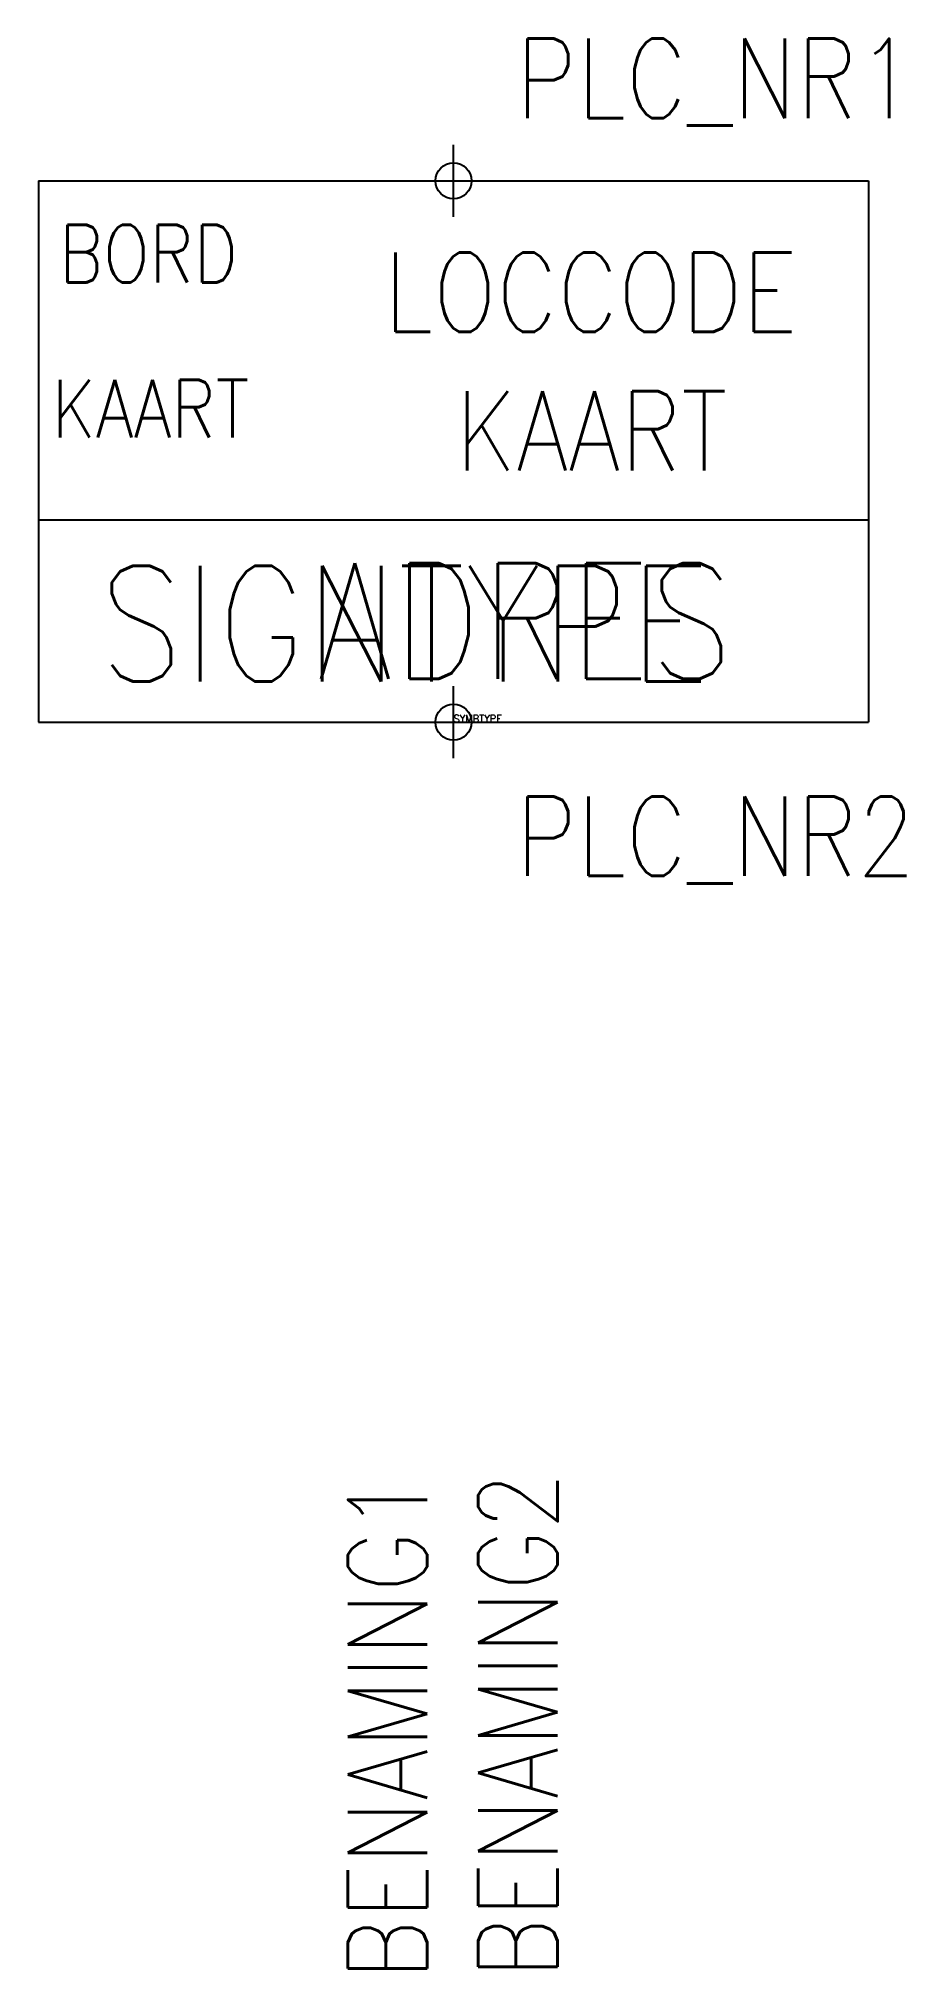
# Model space of a CAD drawing. Extents: x 63.5 to 87.6, y 190.5 to 243.9.
import ezdxf
from ezdxf.enums import TextEntityAlignment as Align

# ---------------------------------------------------------------- set-up
doc = ezdxf.new("R2010")
doc.units = 0
doc.header["$LTSCALE"] = 0.2
doc.header["$PDMODE"] = 34
doc.layers.get('0').update_dxf_attribs({"linetype": 'CONTINUOUS'})
for name, color, linetype in [('1', 8, 'CONTINUOUS'), ('10', 8, 'CONTINUOUS'), ('11', 30, 'CONTINUOUS'), ('3', 30, 'CONTINUOUS'), ('C', 7, 'CONTINUOUS')]:
    doc.layers.add(name, color=color, linetype=linetype)
doc.styles.get("Standard").update_dxf_attribs({"font": 'simplex', "width": 0.85})

msp = doc.modelspace()

# ---------------------------------------------------------------- linework, layer by layer
at = {"layer": '1', "color": 0}
msp.add_line((63.5, 230.607), (86.5, 230.607), dxfattribs=at)
at = {"layer": '3', "color": 0}
for p, q in [((63.5, 240), (86.5, 240)), ((63.5, 240), (63.5, 225)), ((86.5, 240), (86.5, 225)), ((63.5, 225), (86.5, 225))]:
    msp.add_line(p, q, dxfattribs=at)
at = {"layer": 'C', "color": 0}
for p in [(75, 240), (75, 225)]:
    msp.add_point(p, dxfattribs=at)

# ---------------------------------------------------------------- texts
at = {"color": 0, "flags": 1}
msp.add_attdef('SYMBTYPE', (75, 225), 'PL', height=0.2, dxfattribs=at)
at = {"layer": '1', "color": 0, "width": 0.85}
for tag, p in [('LOCCODE', (78.801, 235.812)), ('KAART', (78.826, 231.969))]:
    msp.add_attdef(tag, text='', height=2.2, dxfattribs=at).set_placement(p, align=Align.CENTER)
for tag, p in [('BENAMING2', (77.884, 204.222)), ('BENAMING1', (74.275, 204.176))]:
    msp.add_attdef(tag, text='', height=2.2, rotation=90, dxfattribs=at).set_placement(p, align=Align.RIGHT)
at = {"layer": '10', "color": 0, "width": 0.85}
for s, p in [('BORD', (64.067, 237.184)), ('KAART', (63.861, 232.89))]:
    msp.add_text(s, height=1.6, dxfattribs=at).set_placement(p)
for tag, p in [('PLC_NR1', (76.735, 241.74)), ('PLC_NR2', (76.735, 220.74))]:
    msp.add_attdef(tag, p, '', height=2.2, dxfattribs=at)
at = {"layer": '11', "color": 0, "width": 0.85}
msp.add_attdef('ADRES', text='', height=3.2, dxfattribs=at).set_placement((76.988, 226.202), align=Align.CENTER)
msp.add_attdef('SIGNTYPE', (65.183, 226.13), '', height=3.2, dxfattribs=at)

doc.saveas('drawing.dxf')
